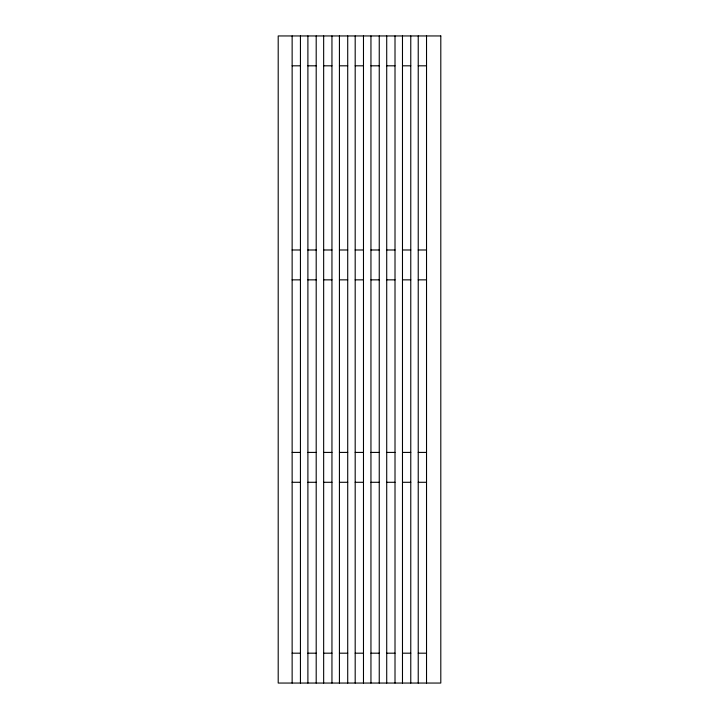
<?xml version="1.0" encoding="UTF-8"?>
<svg xmlns="http://www.w3.org/2000/svg" width="719" height="719" viewBox="0 0 719 719"><rect width="100%" height="100%" fill="white"/><g stroke="black" fill="none" stroke-linecap="round" stroke-linejoin="round"><path stroke-width="1.08" d="M292.139 65.815L300.434 65.815M307.894 65.815L316.198 65.815M323.658 65.815L331.953 65.815M339.422 65.815L347.717 65.815M355.186 65.815L363.481 65.815M370.95 65.815L379.246 65.815M386.714 65.815L395.01 65.815M402.478 65.815L410.774 65.815M418.233 65.815L426.529 65.815M292.139 249.987L300.434 249.987M307.894 249.987L316.198 249.987M323.658 249.987L331.953 249.987M339.422 249.987L347.717 249.987M355.186 249.987L363.481 249.987M370.95 249.987L379.246 249.987M386.714 249.987L395.01 249.987M402.478 249.987L410.774 249.987M418.233 249.987L426.529 249.987M292.139 279.853L300.434 279.853M307.894 279.853L316.198 279.853M323.658 279.853L331.953 279.853M339.422 279.853L347.717 279.853M355.186 279.853L363.481 279.853M370.95 279.853L379.246 279.853M386.714 279.853L395.01 279.853M402.478 279.853L410.774 279.853M418.233 279.853L426.529 279.853M292.139 452.413L300.434 452.413M307.894 452.413L316.198 452.413M323.658 452.413L331.953 452.413M339.422 452.413L347.717 452.413M355.186 452.413L363.481 452.413M370.95 452.413L379.246 452.413M386.714 452.413L395.01 452.413M402.478 452.413L410.774 452.413M418.233 452.413L426.529 452.413M292.139 482.287L300.434 482.287M307.894 482.287L316.198 482.287M323.658 482.287L331.953 482.287M339.422 482.287L347.717 482.287M355.186 482.287L363.481 482.287M370.95 482.287L379.246 482.287M386.714 482.287L395.01 482.287M402.478 482.287L410.774 482.287M418.233 482.287L426.529 482.287M292.139 653.185L300.434 653.185M307.894 653.185L316.198 653.185M323.658 653.185L331.953 653.185M339.422 653.185L347.717 653.185M355.186 653.185L363.481 653.185M370.95 653.185L379.246 653.185M386.714 653.185L395.01 653.185M402.478 653.185L410.774 653.185M418.233 653.185L426.529 653.185M426.529 35.95L426.529 683.05M418.233 35.95L418.233 683.05M410.774 35.95L410.774 683.05M402.478 35.95L402.478 683.05M395.01 35.95L395.01 683.05M386.714 35.95L386.714 683.05M379.246 35.95L379.246 683.05M370.95 35.95L370.95 683.05M363.481 35.95L363.481 683.05M355.186 35.95L355.186 683.05M347.717 35.95L347.717 683.05M339.422 35.95L339.422 683.05M331.953 35.95L331.953 683.05M323.658 35.95L323.658 683.05M316.198 35.95L316.198 683.05M307.894 35.95L307.894 683.05M300.434 35.95L300.434 683.05M292.139 35.95L292.139 683.05M440.801 35.95L278.199 35.95L278.199 683.05L440.801 683.05L440.801 35.95"/></g></svg>
